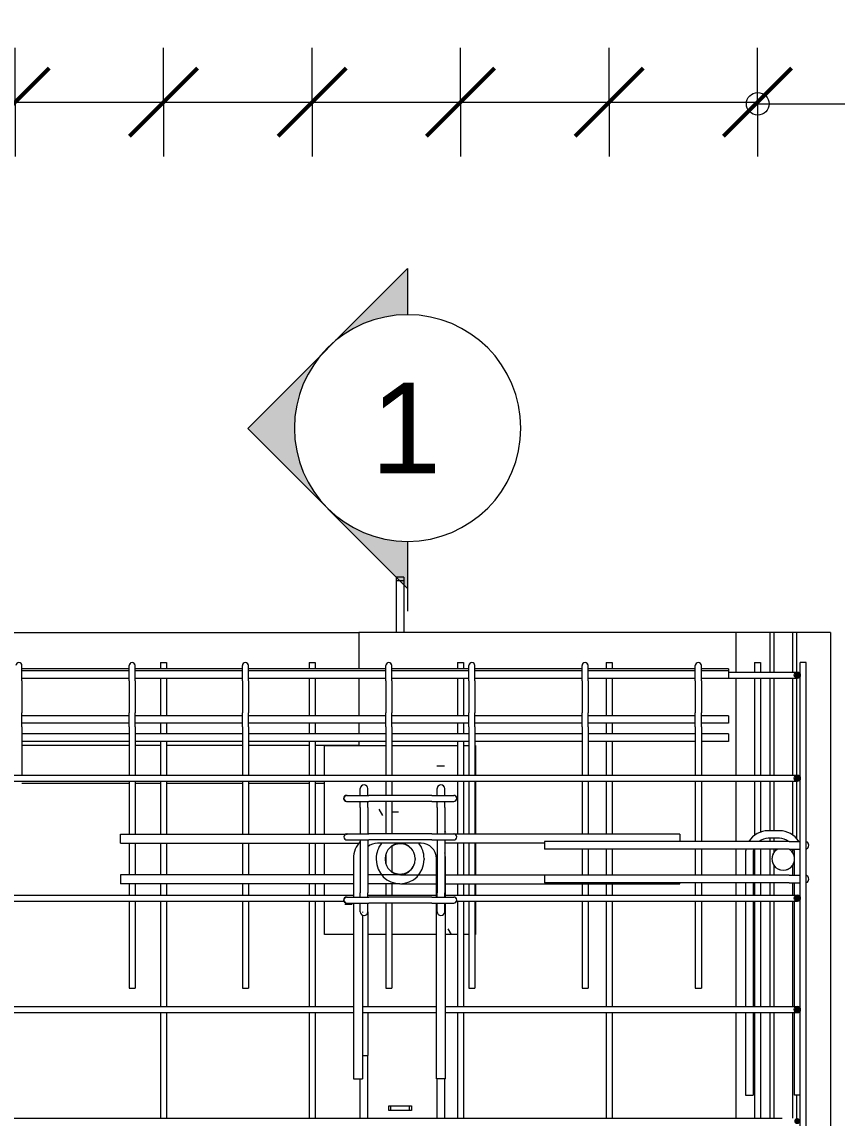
# Model space of a CAD drawing. Header units: millimetres. Extents: x 5559 to 16882, y -798 to 6095.
# Drawn here: x 8201 to 9281, y 2357 to 3808 of the extents above; entities that cross this region are included whole.
import ezdxf

# ---------------------------------------------------------------- set-up
doc = ezdxf.new("R2010")
doc.units = ezdxf.units.MM
for name, color, linetype, lineweight in [('A-ANNO-DIMS', 211, 'Continuous', 9), ('A-ANNO-DIMS-30', 211, 'Continuous', 9), ('A-GENM', 13, 'Continuous', 18), ('A-WALL', 113, 'Continuous', 18), ('G-ANNO-SYMB', 111, 'Continuous', 9), ('S-BEAM', 12, 'Continuous', 18), ('S-RBAR', 171, 'Continuous', 18), ('S-RBAR-IDEN', 171, 'Continuous', 9)]:
    doc.layers.add(name, color=color, linetype=linetype, lineweight=lineweight)
doc.styles.add('Arial', font='arial.ttf', dxfattribs={"height": 120})
doc.dimstyles.new('Arc_Length_-_2_5mm_Arial', dxfattribs={"dimscale": 304.8, "dimtxt": 73.458677, "dimasz": 0.295276, "dimexe": 0.23622, "dimexo": 0.0625, "dimgap": 0.147638, "dimtad": 1, "dimdec": 0, "dimzin": 0, "dimdsep": 46, "dimtxsty": 'Arial', "dimblk1": 'OBLIQUE', "dimblk2": 'OBLIQUE', "dimsah": 1, "dimcen": 0.09, "dimazin": 0, "dimtfac": 1, "dimtdec": 4, "dimtix": 1, "dimtmove": 0, "dimatfit": 3, "dimfxl": 0.23622, "dimfxlon": 1, "dimtvp": 1, "dimtfill": 1, "dimtolj": 1, "dimtzin": 0, "dimarcsym": 2})

# ---------------------------------------------------------------- blocks, each defined once
blk = doc.blocks.new('RR spread anchor face based - RR-SA-1_4-160-459834-Elevation Front Copy 1')
at = {"layer": 'A-GENM'}
for p, q in [((8687.4, 2373), (8689.9, 2373)), ((8687.4, 2367), (8687.4, 2373)), ((8689.9, 2367), (8687.4, 2367)), ((8689.9, 2373), (8714.9, 2373)), ((8689.9, 2367), (8689.9, 2373)), ((8714.9, 2367), (8689.9, 2367)), ((8714.9, 2373), (8717.4, 2373)), ((8714.9, 2367), (8714.9, 2373)), ((8717.4, 2367), (8714.9, 2367)), ((8717.4, 2373), (8717.4, 2367))]:
    blk.add_line(p, q, dxfattribs=at)
blk = doc.blocks.new('RR spread anchor face based - RR-SA-2_5-150-295850-Elevation Front Copy 1')
at = {"layer": 'A-GENM'}
for p, q in [((8697.4, 3068), (8697.4, 3073)), ((8707.4, 3073), (8697.4, 3073)), ((8697.4, 3000), (8697.4, 3068)), ((8707.4, 3068), (8697.4, 3068)), ((8707.4, 3073), (8707.4, 3068)), ((8707.4, 3068), (8707.4, 3000))]:
    blk.add_line(p, q, dxfattribs=at)
blk = doc.blocks.new('Detail View - M_Section Head - Filled_rfa-3-445012-Elevation Front Copy 1')
at = {"layer": 'G-ANNO-SYMB'}
h = blk.add_hatch(color=256, dxfattribs=at)
edge = h.paths.add_edge_path()
edge.add_line((8712.3, 3481.9), (8500.5, 3270))
edge.add_line((8500.5, 3270), (8712.3, 3058.2))
edge.add_line((8712.3, 3058.2), (8712.3, 3120.5))
edge.add_arc((8712.3, 3270.5), 150, 90, 270, ccw=False)
edge.add_line((8712.3, 3420.5), (8712.3, 3481.9))
for p, q in [((8500.5, 3270), (8712.3, 3481.9)), ((8712.3, 3481.9), (8712.3, 3420.5)), ((8712.3, 3058.2), (8500.5, 3270)), ((8712.3, 3120.5), (8712.3, 3058.2))]:
    blk.add_line(p, q, dxfattribs=at)
for start, end in [(90, 270), (90, 270), (270, 90)]:
    blk.add_arc((8712.3, 3270.5), 150, start, end, dxfattribs=at)
blk = doc.blocks.new('DIMBLOCK8-Elevation Front Copy 1')
at = {"layer": 'A-ANNO-DIMS-30', "transparency": 16777216}
for p, q in [((7995.7, 3701.9), (7995.7, 3773.9)), ((8192.4, 3701.9), (8192.4, 3773.9)), ((7995.7, 3701.9), (8192.4, 3701.9)), ((7995.7, 3701.9), (7995.7, 3629.9)), ((8192.4, 3701.9), (8192.4, 3629.9))]:
    blk.add_line(p, q, dxfattribs=at)
at = {"layer": 'A-ANNO-DIMS-30', "lineweight": 50, "transparency": 16777216}
for p, q in [((7995.7, 3701.9), (8040.7, 3746.9)), ((8192.4, 3701.9), (8237.4, 3746.9)), ((7995.7, 3701.9), (7950.7, 3656.9)), ((8192.4, 3701.9), (8147.4, 3656.9))]:
    blk.add_line(p, q, dxfattribs=at)
blk = doc.blocks.new('_Oblique')
at = {"color": 0, "linetype": 'ByBlock', "lineweight": -2}
blk.add_line((-0.5, -0.5), (0.5, 0.5), dxfattribs=at)
blk = doc.blocks.new('DIMBLOCK9-Elevation Front Copy 1')
at = {"layer": 'A-ANNO-DIMS-30', "transparency": 16777216}
for p, q in [((8192.4, 3701.9), (8192.4, 3773.9)), ((8389.1, 3701.9), (8389.1, 3773.9)), ((8192.4, 3701.9), (8389.1, 3701.9)), ((8192.4, 3701.9), (8192.4, 3629.9)), ((8389.1, 3701.9), (8389.1, 3629.9))]:
    blk.add_line(p, q, dxfattribs=at)
at = {"layer": 'A-ANNO-DIMS-30', "lineweight": 50, "transparency": 16777216}
for p, q in [((8192.4, 3701.9), (8237.4, 3746.9)), ((8389.1, 3701.9), (8434.1, 3746.9)), ((8192.4, 3701.9), (8147.4, 3656.9)), ((8389.1, 3701.9), (8344.1, 3656.9))]:
    blk.add_line(p, q, dxfattribs=at)
blk = doc.blocks.new('DIMBLOCK10-Elevation Front Copy 1')
at = {"layer": 'A-ANNO-DIMS-30', "transparency": 16777216}
for p, q in [((8389.1, 3701.9), (8389.1, 3773.9)), ((8585.8, 3701.9), (8585.8, 3773.9)), ((8389.1, 3701.9), (8585.8, 3701.9)), ((8389.1, 3701.9), (8389.1, 3629.9)), ((8585.8, 3701.9), (8585.8, 3629.9))]:
    blk.add_line(p, q, dxfattribs=at)
at = {"layer": 'A-ANNO-DIMS-30', "lineweight": 50, "transparency": 16777216}
for p, q in [((8389.1, 3701.9), (8434.1, 3746.9)), ((8585.8, 3701.9), (8630.8, 3746.9)), ((8389.1, 3701.9), (8344.1, 3656.9)), ((8585.8, 3701.9), (8540.8, 3656.9))]:
    blk.add_line(p, q, dxfattribs=at)
blk = doc.blocks.new('DIMBLOCK11-Elevation Front Copy 1')
at = {"layer": 'A-ANNO-DIMS-30', "transparency": 16777216}
for p, q in [((8585.8, 3701.9), (8585.8, 3773.9)), ((8782.5, 3701.9), (8782.5, 3773.9)), ((8585.8, 3701.9), (8782.5, 3701.9)), ((8585.8, 3701.9), (8585.8, 3629.9)), ((8782.5, 3701.9), (8782.5, 3629.9))]:
    blk.add_line(p, q, dxfattribs=at)
at = {"layer": 'A-ANNO-DIMS-30', "lineweight": 50, "transparency": 16777216}
for p, q in [((8585.8, 3701.9), (8630.8, 3746.9)), ((8782.5, 3701.9), (8827.5, 3746.9)), ((8585.8, 3701.9), (8540.8, 3656.9)), ((8782.5, 3701.9), (8737.5, 3656.9))]:
    blk.add_line(p, q, dxfattribs=at)
blk = doc.blocks.new('DIMBLOCK12-Elevation Front Copy 1')
at = {"layer": 'A-ANNO-DIMS-30', "transparency": 16777216}
for p, q in [((8782.5, 3701.9), (8782.5, 3773.9)), ((8979.2, 3701.9), (8979.2, 3773.9)), ((8782.5, 3701.9), (8979.2, 3701.9)), ((8782.5, 3701.9), (8782.5, 3629.9)), ((8979.2, 3701.9), (8979.2, 3629.9))]:
    blk.add_line(p, q, dxfattribs=at)
at = {"layer": 'A-ANNO-DIMS-30', "lineweight": 50, "transparency": 16777216}
for p, q in [((8782.5, 3701.9), (8827.5, 3746.9)), ((8979.2, 3701.9), (9024.2, 3746.9)), ((8782.5, 3701.9), (8737.5, 3656.9)), ((8979.2, 3701.9), (8934.2, 3656.9))]:
    blk.add_line(p, q, dxfattribs=at)
blk = doc.blocks.new('DIMBLOCK13-Elevation Front Copy 1')
at = {"layer": 'A-ANNO-DIMS-30', "transparency": 16777216}
for p, q in [((8979.2, 3701.9), (8979.2, 3773.9)), ((9175.9, 3701.9), (9175.9, 3773.9)), ((8979.2, 3701.9), (9175.9, 3701.9)), ((8979.2, 3701.9), (8979.2, 3629.9)), ((9175.9, 3701.9), (9175.9, 3629.9))]:
    blk.add_line(p, q, dxfattribs=at)
at = {"layer": 'A-ANNO-DIMS-30', "lineweight": 50, "transparency": 16777216}
for p, q in [((8979.2, 3701.9), (9024.2, 3746.9)), ((9175.9, 3701.9), (9220.9, 3746.9)), ((8979.2, 3701.9), (8934.2, 3656.9)), ((9175.9, 3701.9), (9130.9, 3656.9))]:
    blk.add_line(p, q, dxfattribs=at)
blk = doc.blocks.new('DIMBLOCK14-Elevation Front Copy 1')
at = {"layer": 'A-ANNO-DIMS-30', "transparency": 16777216}
for p, q in [((6618.9, 3701.9), (6618.9, 3773.9)), ((6815.6, 3701.9), (6815.6, 3773.9)), ((7012.3, 3701.9), (7012.3, 3773.9)), ((7209, 3701.9), (7209, 3773.9)), ((7405.6, 3701.9), (7405.6, 3773.9)), ((7602.3, 3701.9), (7602.3, 3773.9)), ((7799, 3701.9), (7799, 3773.9)), ((7995.7, 3701.9), (7995.7, 3773.9)), ((8192.4, 3701.9), (8192.4, 3773.9)), ((8389.1, 3701.9), (8389.1, 3773.9)), ((8585.8, 3701.9), (8585.8, 3773.9)), ((8782.5, 3701.9), (8782.5, 3773.9)), ((8979.2, 3701.9), (8979.2, 3773.9)), ((9175.9, 3701.9), (9175.9, 3773.9)), ((6618.9, 3701.9), (9175.9, 3701.9)), ((6618.9, 3701.9), (6815.6, 3701.9)), ((6618.9, 3701.9), (6618.9, 3629.9)), ((6815.6, 3701.9), (7012.3, 3701.9)), ((6815.6, 3701.9), (6815.6, 3629.9)), ((7012.3, 3701.9), (7209, 3701.9)), ((7012.3, 3701.9), (7012.3, 3629.9)), ((7209, 3701.9), (7405.6, 3701.9)), ((7209, 3701.9), (7209, 3629.9)), ((7405.6, 3701.9), (7602.3, 3701.9)), ((7405.6, 3701.9), (7405.6, 3629.9)), ((7602.3, 3701.9), (7799, 3701.9)), ((7602.3, 3701.9), (7602.3, 3629.9)), ((7799, 3701.9), (7995.7, 3701.9)), ((7799, 3701.9), (7799, 3629.9)), ((7995.7, 3701.9), (8192.4, 3701.9)), ((7995.7, 3701.9), (7995.7, 3629.9)), ((8192.4, 3701.9), (8389.1, 3701.9)), ((8192.4, 3701.9), (8192.4, 3629.9)), ((8389.1, 3701.9), (8585.8, 3701.9)), ((8389.1, 3701.9), (8389.1, 3629.9)), ((8585.8, 3701.9), (8782.5, 3701.9)), ((8585.8, 3701.9), (8585.8, 3629.9)), ((8782.5, 3701.9), (8979.2, 3701.9)), ((8782.5, 3701.9), (8782.5, 3629.9)), ((8979.2, 3701.9), (9175.9, 3701.9)), ((8979.2, 3701.9), (8979.2, 3629.9)), ((9175.9, 3701.9), (9175.9, 3629.9))]:
    blk.add_line(p, q, dxfattribs=at)
at = {"layer": 'A-ANNO-DIMS-30', "lineweight": 50, "transparency": 16777216}
for p, q in [((6618.9, 3701.9), (6663.9, 3746.9)), ((6815.6, 3701.9), (6860.6, 3746.9)), ((7012.3, 3701.9), (7057.3, 3746.9)), ((7209, 3701.9), (7254, 3746.9)), ((7405.6, 3701.9), (7450.6, 3746.9)), ((7602.3, 3701.9), (7647.3, 3746.9)), ((7799, 3701.9), (7844, 3746.9)), ((7995.7, 3701.9), (8040.7, 3746.9)), ((8192.4, 3701.9), (8237.4, 3746.9)), ((8389.1, 3701.9), (8434.1, 3746.9)), ((8585.8, 3701.9), (8630.8, 3746.9)), ((8782.5, 3701.9), (8827.5, 3746.9)), ((8979.2, 3701.9), (9024.2, 3746.9)), ((9175.9, 3701.9), (9220.9, 3746.9)), ((6618.9, 3701.9), (6573.9, 3656.9)), ((6815.6, 3701.9), (6770.6, 3656.9)), ((7012.3, 3701.9), (6967.3, 3656.9)), ((7209, 3701.9), (7164, 3656.9)), ((7405.6, 3701.9), (7360.6, 3656.9)), ((7602.3, 3701.9), (7557.3, 3656.9)), ((7799, 3701.9), (7754, 3656.9)), ((7995.7, 3701.9), (7950.7, 3656.9)), ((8192.4, 3701.9), (8147.4, 3656.9)), ((8389.1, 3701.9), (8344.1, 3656.9)), ((8585.8, 3701.9), (8540.8, 3656.9)), ((8782.5, 3701.9), (8737.5, 3656.9)), ((8979.2, 3701.9), (8934.2, 3656.9)), ((9175.9, 3701.9), (9130.9, 3656.9))]:
    blk.add_line(p, q, dxfattribs=at)
blk = doc.blocks.new('_None')

msp = doc.modelspace()

# ---------------------------------------------------------------- hatches: boundary and pattern name
at = {"layer": 'S-BEAM'}
h = msp.add_hatch(dxfattribs=at)
h.set_pattern_fill('FP_2', color=256, style=0, pattern_type=2)
h.set_pattern_definition([(0, (6068.51, -346.85), (243.84, 60.96), [10.058, -172.822, 10.058, -172.822, -975.36]), (0, (6068.51, -346.85), (243.84, 60.96), [-365.76, 10.058, -355.702, 10.058, -172.822, -426.72]), (0, (6068.51, -346.85), (243.84, 60.96), [-914.4, 10.058, -111.862, 10.058, -294.742]), (120, (6159.95, -316.37), (-174.7129, 180.6916), [10.058, -172.822, 10.058, -1148.182]), (120, (6159.95, -316.37), (-174.7129, 180.6916), [-192.938, -172.822, 10.058, -355.702, -609.6]), (120, (6159.95, -316.37), (-174.7129, 180.6916), [-731.52, 10.058, -172.822, 10.058, -416.662]), (120, (6159.95, -316.37), (-174.7129, 180.6916), [-924.458, -111.862, 10.058, -294.742]), (240, (6190.43, -194.45), (-69.1271, -241.6516), [10.058, -172.822, 10.058, -1148.182]), (240, (6190.43, -194.45), (-69.1271, -241.6516), [-192.938, -172.822, 10.058, -355.702, -609.6]), (240, (6190.43, -194.45), (-69.1271, -241.6516), [-731.52, 10.058, -172.822, 10.058, -416.662]), (240, (6190.43, -194.45), (-69.1271, -241.6516), [-924.458, -111.862, 10.058, -294.742])])
h.paths.add_polyline_path([(8793.4, 2600), (8793.4, 2644.1), (8786.5, 2644.1), (8786.5, 2600), (8793.4, 2600)])
h.paths.add_polyline_path([(8778.5, 2600), (8778.5, 2644.1), (8777.1, 2644.1), (8776.8, 2643.6), (8775.4, 2642.1), (8773.4, 2641.6), (8762.4, 2641.6), (8762.4, 2600)])
h.paths.add_polyline_path([(8801.4, 2600), (8802.4, 2600), (8802.4, 2644.1), (8801.4, 2644.1), (8801.4, 2600.8)])
h.paths.add_polyline_path([(8733.5, 2600), (8750.4, 2600), (8750.4, 2641.6), (8691.4, 2641.6), (8691.4, 2600)])
h.paths.add_polyline_path([(8683.4, 2600), (8683.4, 2641.6), (8659.6, 2641.6), (8659.6, 2600), (8683.4, 2600)])
h.paths.add_polyline_path([(8613.2, 2600), (8640.4, 2600), (8640.4, 2641.6), (8630, 2641.9), (8629, 2642.5), (8627.4, 2644.1), (8602.4, 2644.1), (8602.4, 2600)])
h.paths.add_polyline_path([(8659.6, 2652.1), (8683.4, 2652.1), (8683.4, 2667.1), (8659.6, 2667.1), (8659.6, 2652.6)])
h.paths.add_polyline_path([(8778.5, 2652.1), (8778.5, 2667.1), (8762.4, 2667.1), (8762.4, 2652.1), (8763.6, 2652.1)])
h.paths.add_polyline_path([(8786.5, 2652.1), (8793.4, 2652.1), (8793.4, 2667.1), (8786.5, 2667.1), (8786.5, 2654.8)])
h.paths.add_polyline_path([(8691.4, 2652.1), (8750.4, 2652.1), (8750.4, 2667.1), (8691.4, 2667.1), (8691.4, 2654.8)])
h.paths.add_polyline_path([(8640.4, 2652.1), (8640.4, 2667.1), (8602.4, 2667.1), (8602.4, 2652.1), (8613.2, 2652.1)])
h.paths.add_polyline_path([(8802.4, 2652.1), (8802.4, 2667.1), (8801.4, 2667.1), (8801.4, 2652.1)])
h.paths.add_polyline_path([(8671.8, 2679.1), (8678.1, 2679.1), (8675, 2683.1), (8671.8, 2690.8), (8670.7, 2700.7), (8671.8, 2709), (8675, 2716.7), (8678.1, 2720.7), (8671.8, 2720.6), (8667.2, 2720), (8662.4, 2718), (8659.6, 2715.9), (8659.6, 2679.1), (8671.8, 2679.1)])
h.paths.add_polyline_path([(8640.4, 2679.1), (8640.4, 2700.7), (8641.5, 2709), (8644.7, 2716.7), (8647.7, 2720.7), (8602.4, 2720.7), (8602.4, 2679.1), (8613.2, 2679.1)])
h.paths.add_polyline_path([(8729.8, 2679.1), (8750.4, 2679.1), (8750.4, 2700.7), (8749.7, 2705.8), (8747.7, 2710.7), (8744.5, 2714.8), (8740.4, 2718), (8735.6, 2720), (8729.8, 2720.7), (8726.7, 2720.7), (8729.8, 2716.7), (8733, 2709), (8734.1, 2699.1), (8732.9, 2690.6), (8729.8, 2683.1), (8726.7, 2679.1)])
h.paths.add_polyline_path([(8762.4, 2679.1), (8778.5, 2679.1), (8778.5, 2720.7), (8761.4, 2720.7), (8761.4, 2708.2), (8762.4, 2700.7), (8762.4, 2688)])
h.paths.add_polyline_path([(8786.5, 2679.1), (8793.4, 2679.1), (8793.4, 2720.7), (8786.5, 2720.7), (8786.5, 2688)])
h.paths.add_polyline_path([(8801.4, 2679.1), (8802.4, 2679.1), (8802.4, 2720.7), (8801.4, 2720.7), (8801.4, 2688)])
h.paths.add_polyline_path([(8702.4, 2679.1), (8708.2, 2680.1), (8712.8, 2682.3), (8716.8, 2685.6), (8719.8, 2689.9), (8719.1, 2689.2), (8716.1, 2685.5), (8712.1, 2682.5), (8707.2, 2680.6), (8701.2, 2680.2), (8697.2, 2680.7), (8691.4, 2682.8), (8692.7, 2681.7), (8697.5, 2679.7), (8702.1, 2679.1)])
h.paths.add_polyline_path([(8719.6, 2710.1), (8719.4, 2710.7), (8716.2, 2714.8), (8712.1, 2718), (8707.2, 2720), (8701.9, 2720.6), (8696.9, 2719.7), (8692.2, 2717.6), (8692.4, 2717.3), (8697.7, 2719.4), (8703.4, 2719.9), (8707.6, 2719.3), (8713.2, 2716.7), (8716.5, 2714.1), (8719.4, 2710.4)])
h.paths.add_polyline_path([(8659.6, 2793.1), (8649.8, 2794.3), (8650.3, 2795.6), (8652.1, 2797.4), (8654.6, 2798.1), (8657.1, 2797.4), (8659, 2795.6), (8659.5, 2794.3)])
h.paths.add_polyline_path([(8631.4, 2732.7), (8631.4, 2733.1), (8649.6, 2733.1), (8649.6, 2776.2), (8630, 2776.5), (8629, 2777.1), (8627.9, 2778.2), (8627.4, 2780.2), (8628, 2782.3), (8630, 2783.9), (8631, 2784), (8631.4, 2781.2), (8631.4, 2784.2), (8649.6, 2784.2), (8649.8, 2793.1), (8659.6, 2793.1), (8659.6, 2784.2), (8683.4, 2784.2), (8683.4, 2802.9), (8602.4, 2802.9), (8602.4, 2732.7), (8631, 2732.7)])
h.paths.add_polyline_path([(8761.4, 2793.1), (8751.6, 2794.3), (8752.1, 2795.6), (8753.9, 2797.4), (8756.4, 2798.1), (8758.9, 2797.4), (8760.7, 2795.6), (8761.3, 2793.4)])
h.paths.add_polyline_path([(8773.4, 2776.2), (8774.4, 2784), (8775.4, 2783.6), (8776.8, 2782.2), (8777.4, 2780.2), (8776.8, 2778.2), (8775.4, 2776.7), (8774.4, 2776.3)])
h.paths.add_polyline_path([(8778.5, 2732.7), (8778.5, 2802.9), (8691.4, 2802.9), (8691.4, 2784.2), (8751.4, 2784.2), (8751.6, 2793.1), (8761.4, 2793.1), (8761.4, 2784.2), (8773.4, 2784), (8773.4, 2776.2), (8761.4, 2776.2), (8761.4, 2733.1), (8773.4, 2733), (8773.4, 2732.7), (8777.4, 2732.7)])
h.paths.add_polyline_path([(8802.4, 2732.7), (8802.4, 2802.9), (8801.4, 2802.9), (8801.4, 2732.7)])
h.paths.add_polyline_path([(8786.5, 2732.7), (8793.4, 2732.7), (8793.4, 2802.9), (8786.5, 2802.9), (8786.5, 2754.4)])
h.paths.add_polyline_path([(8659.6, 2733.1), (8683.4, 2733.1), (8683.4, 2776.2), (8659.6, 2776.2), (8659.6, 2747.2)])
h.paths.add_polyline_path([(8733.4, 2733.1), (8751.4, 2733.1), (8751.4, 2776.2), (8691.4, 2776.2), (8691.4, 2733.1), (8728.5, 2733.1)])
h.paths.add_polyline_path([(8613.2, 2810.9), (8683.4, 2810.9), (8683.4, 2850), (8602.4, 2850), (8602.4, 2810.9)])
h.paths.add_polyline_path([(8733.5, 2810.9), (8778.5, 2810.9), (8778.5, 2850), (8691.4, 2850), (8691.4, 2810.9)])
h.paths.add_polyline_path([(8786.5, 2810.9), (8793.4, 2810.9), (8793.4, 2850), (8786.5, 2850), (8786.5, 2814.5)])
h.paths.add_polyline_path([(8802.4, 2810.9), (8802.4, 2850), (8801.4, 2850), (8801.4, 2810.9)])
h = msp.add_hatch(dxfattribs=at)
h.set_pattern_fill('FP_1', color=256, style=0, pattern_type=2)
h.set_pattern_definition([(0.0001, (8602.45, -346.85), (0.0098, 60.96), [0.0004, -0.00693, 0.0004, -0.04601]), (0.0001, (8602.45, -346.85), (0.0098, 60.96), [-0.00773, -0.00693, 0.0004, -0.01425, -0.02443]), (0.0001, (8602.45, -346.85), (0.0098, 60.96), [-0.02931, 0.0004, -0.00693, 0.0004, -0.0167]), (0.0001, (8602.45, -346.85), (0.0098, 60.96), [-0.03705, -0.00448, 0.0004, -0.01181]), (90.001, (8602.453, -316.368), (-0.0059736703314, 180.6919999232608), [8.711, -149.668, 8.711, -994.354]), (90.001, (8602.453, -316.368), (-0.0059736703314, 180.6919999232608), [-167.09, -149.668, 8.711, -308.047, -527.929]), (90.001, (8602.453, -316.368), (-0.0059736703314, 180.6919999232608), [-633.515, 8.711, -149.668, 8.711, -360.84]), (90.001, (8602.453, -316.368), (-0.0059736703314, 180.6919999232608), [-800.604, -96.875, 8.711, -255.254]), (269.999, (8602.454, -194.448), (-0.0013976230443, -241.6520000124126), [8.711, -149.668, -1003.065]), (269.999, (8602.454, -194.448), (-0.0013976230443, -241.6520000124126), [-158.379, 8.711, -149.668, -844.687]), (269.999, (8602.454, -194.448), (-0.0013976230443, -241.6520000124126), [-316.757, 8.711, -308.047, -527.929]), (269.999, (8602.454, -194.448), (-0.0013976230443, -241.6520000124126), [-633.515, 8.711, -149.668, -369.55]), (269.999, (8602.454, -194.448), (-0.0013976230443, -241.6520000124126), [-791.894, 8.711, -96.875, -263.965]), (269.999, (8602.454, -194.448), (-0.0013976230443, -241.6520000124126), [-897.479, 8.711, -255.254])])
h.paths.add_polyline_path([(8602.4, 2652.1), (8602.4, 2652.1), (8602.4, 2667.1)])
h.paths.add_polyline_path([(8602.4, 2679.1), (8602.4, 2679.1), (8602.4, 2688)])
h.paths.add_polyline_path([(8602.4, 2732.7), (8602.4, 2732.7), (8602.4, 2800)])
h.paths.add_polyline_path([(8602.4, 2810.9), (8602.4, 2810.9), (8602.4, 2820.7)])
at = {"layer": 'S-RBAR'}
h = msp.add_hatch(color=256, dxfattribs=at)
edge = h.paths.add_edge_path()
edge.add_arc((9228.4, 2943.3), 4, 0, 360)
for points in [[(9228.4, 2939.3), (9232.2, 2942), (9230.7, 2946.5), (9226, 2946.5), (9224.6, 2942)], [(9228.4, 2802.9), (9232.2, 2805.7), (9230.7, 2810.2), (9226, 2810.2), (9224.6, 2805.7)], [(9228.4, 2644.1), (9232.2, 2646.9), (9230.7, 2651.3), (9226, 2651.3), (9224.6, 2646.9)], [(9228.4, 2496.5), (9232.2, 2499.3), (9230.7, 2503.7), (9226, 2503.7), (9224.6, 2499.3)]]:
    msp.add_hatch(color=256, dxfattribs=at).paths.add_polyline_path(points)
h = msp.add_hatch(color=256, dxfattribs=at)
edge = h.paths.add_edge_path()
edge.add_arc((9228.4, 2806.9), 4, 0, 360)
h = msp.add_hatch(color=256, dxfattribs=at)
edge = h.paths.add_edge_path()
edge.add_arc((9228.4, 2648.1), 4, 0, 360)
h = msp.add_hatch(color=256, dxfattribs=at)
edge = h.paths.add_edge_path()
edge.add_arc((9228.4, 2500.5), 4, 0, 360)
h = msp.add_hatch(color=256, dxfattribs=at)
edge = h.paths.add_edge_path()
edge.add_arc((9228.4, 2352.9), 4, 0, 360)

# ---------------------------------------------------------------- linework, layer by layer
at = {"layer": 'A-WALL'}
for p, q in [((9272.4, 3000), (8647.6, 3000)), ((9147.4, 2947.3), (9147.4, 3000)), ((9192.4, 2947.3), (9192.4, 3000)), ((9197.4, 3000), (9197.4, 2947.3)), ((9222.4, 2947.3), (9222.4, 3000)), ((9227.4, 3000), (9227.4, 2947.3)), ((9272.4, 3000), (9272.4, -200)), ((9147.4, 2810.9), (9147.4, 2939.3)), ((9192.4, 2810.9), (9192.4, 2939.3)), ((9197.4, 2939.3), (9197.4, 2810.9)), ((9222.4, 2810.9), (9222.4, 2939.3)), ((9227.4, 2939.3), (9227.4, 2810.9)), ((9147.4, 2723.1), (9147.4, 2802.9)), ((9192.4, 2737.3), (9192.4, 2802.9)), ((9197.4, 2802.9), (9197.4, 2737.3)), ((9222.4, 2731.4), (9222.4, 2802.9)), ((9227.4, 2802.9), (9227.4, 2726.8)), ((9192.4, 2723.1), (9192.4, 2727.3)), ((9197.4, 2727.3), (9197.4, 2723.1)), ((9147.4, 2678.4), (9147.4, 2713.1)), ((9192.4, 2678.4), (9192.4, 2713.1)), ((9197.4, 2713.1), (9197.4, 2708.3)), ((9222.4, 2708.3), (9222.4, 2713.1)), ((9197.4, 2691.7), (9197.4, 2678.4)), ((9222.4, 2678.4), (9222.4, 2691.7)), ((9147.4, 2652.1), (9147.4, 2668.4)), ((9192.4, 2652.1), (9192.4, 2668.4)), ((9197.4, 2668.4), (9197.4, 2652.1)), ((9222.4, 2652.1), (9222.4, 2668.4)), ((9147.4, 2504.5), (9147.4, 2644.1)), ((9192.4, 2504.5), (9192.4, 2644.1)), ((9197.4, 2644.1), (9197.4, 2504.5)), ((9222.4, 2504.5), (9222.4, 2644.1)), ((9147.4, 2356.9), (9147.4, 2496.5)), ((9192.4, 2356.9), (9192.4, 2496.5)), ((9197.4, 2496.5), (9197.4, 2356.9)), ((9222.4, 2356.9), (9222.4, 2496.5)), ((9227.4, 2387.3), (9227.4, 2356.9))]:
    msp.add_line(p, q, dxfattribs=at)
at = {"layer": 'A-WALL', "flags": 128}
for points in [[(9197.4, 2708.3), (9196.6, 2707), (9196, 2705.7), (9195.5, 2704.3), (9195.2, 2702.9), (9195, 2701.5), (9194.9, 2700)], [(9194.9, 2700), (9195, 2698.5), (9195.2, 2697.1), (9195.5, 2695.7), (9196, 2694.3), (9196.6, 2693), (9197.4, 2691.7)], [(9224.9, 2700.3), (9224.8, 2701.5), (9224.6, 2702.9), (9224.2, 2704.3), (9223.8, 2705.7), (9223.1, 2707), (9222.4, 2708.3)], [(9222.4, 2691.7), (9223.1, 2693), (9223.8, 2694.3), (9224.2, 2695.7), (9224.6, 2697.1), (9224.8, 2698.5), (9224.9, 2699.7)]]:
    msp.add_lwpolyline(points, dxfattribs=at)
at = {"layer": 'A-WALL'}
for start, end in [(165.7119, 180), (180, 194.2881), (150.5664, 163.1431), (140.2016, 149.307), (118.8627, 146.4427), (125.2469, 133.6288), (33.5573, 61.1373), (46.2184, 55.3701), (30.3867, 40.3779), (15.2591, 29.6844), (0.2292, 14.6602), (345.3398, 359.7708), (196.8569, 209.4336), (210.693, 219.7984), (213.5573, 326.4427), (226.3712, 233.6826), (240.9204, 255), (285, 299.1878), (304.6299, 313.7816), (319.6221, 329.6133), (330.3156, 344.7409)]:
    msp.add_arc((9209.9, 2700), 15, start, end, dxfattribs=at)
at = {"layer": 'G-ANNO-SYMB'}
msp.add_line((8712.3, 3090.5), (8712.3, 3028.1), dxfattribs=at)
at = {"layer": 'S-BEAM'}
for p, q in [((7147.6, 3000), (8647.6, 3000)), ((8647.6, 3000), (8647.6, 2951.7)), ((8647.6, 2939.1), (8647.6, 2889.6)), ((8647.6, 2879.6), (8647.6, 2865.7)), ((8343.4, 2850), (8201.4, 2850)), ((8385.1, 2850), (8351.4, 2850)), ((8493.4, 2850), (8393.1, 2850)), ((8581.8, 2850), (8501.4, 2850)), ((8647.6, 2850), (8589.8, 2850)), ((8602.4, 2810.9), (8602.4, 2850)), ((8602.4, 2850), (8683.4, 2850)), ((8647.6, 2855.7), (8647.6, 2850)), ((8691.4, 2850), (8778.5, 2850)), ((8786.5, 2850), (8793.4, 2850)), ((8801.4, 2850), (8802.4, 2850)), ((8802.4, 2850), (8802.4, 2810.9)), ((8602.4, 2732.7), (8602.4, 2802.9)), ((8802.4, 2802.9), (8802.4, 2732.7)), ((8343.4, 2800), (8201.4, 2800)), ((8385.1, 2800), (8351.4, 2800)), ((8493.4, 2800), (8393.1, 2800)), ((8581.8, 2800), (8501.4, 2800)), ((8602.4, 2800), (8589.8, 2800)), ((8602.4, 2679.1), (8602.4, 2720.7)), ((8802.4, 2720.7), (8802.4, 2679.1)), ((8602.4, 2652.1), (8602.4, 2667.1)), ((8802.4, 2667.1), (8802.4, 2652.1)), ((8602.4, 2600), (8602.4, 2644.1)), ((8802.4, 2644.1), (8802.4, 2600)), ((8602.4, 2600), (8602.4, 2600)), ((8640.4, 2600), (8602.4, 2600)), ((8683.4, 2600), (8659.6, 2600)), ((8750.4, 2600), (8691.4, 2600)), ((8778.5, 2600), (8762.4, 2600)), ((8793.4, 2600), (8786.5, 2600)), ((8802.4, 2600), (8801.4, 2600))]:
    msp.add_line(p, q, dxfattribs=at)
for start, end in [(30.3943, 123.6485), (236.3515, 342.8292)]:
    msp.add_arc((8702.4, 2700), 20, start, end, dxfattribs=at)
at = {"layer": 'S-RBAR'}
for p, q in [((8343.4, 2951.7), (8201.4, 2951.7)), ((8343.4, 2949.1), (8201.4, 2949.1)), ((8493.4, 2951.7), (8351.4, 2951.7)), ((8493.4, 2949.1), (8351.4, 2949.1)), ((8385.1, 2960), (8385.1, 2951.7)), ((8385.1, 2960), (8393.1, 2960)), ((8393.1, 2960), (8393.1, 2951.7)), ((8683.4, 2951.7), (8501.4, 2951.7)), ((8683.4, 2949.1), (8501.4, 2949.1)), ((8581.8, 2960), (8581.8, 2951.7)), ((8581.8, 2960), (8589.8, 2960)), ((8589.8, 2960), (8589.8, 2951.7)), ((8793.4, 2951.7), (8691.4, 2951.7)), ((8793.4, 2949.1), (8691.4, 2949.1)), ((8778.5, 2960), (8778.5, 2951.7)), ((8778.5, 2960), (8786.5, 2960)), ((8786.5, 2960), (8786.5, 2951.7)), ((8943.4, 2951.7), (8801.4, 2951.7)), ((8943.4, 2949.1), (8801.4, 2949.1)), ((9093.4, 2951.7), (8951.4, 2951.7)), ((9093.4, 2949.1), (8951.4, 2949.1)), ((8975.2, 2960), (8975.2, 2951.7)), ((8975.2, 2960), (8983.2, 2960)), ((8983.2, 2960), (8983.2, 2951.7)), ((9137.4, 2951.7), (9101.4, 2951.7)), ((9137.4, 2949.1), (9101.4, 2949.1)), ((9137.4, 2951.7), (9137.4, 2949.1)), ((9137.4, 2949.1), (9137.4, 2939.1)), ((9137.4, 2947.3), (9208.4, 2947.3)), ((9171.9, 2960), (9171.9, 2947.3)), ((9171.9, 2960), (9179.9, 2960)), ((9179.9, 2960), (9179.9, 2947.3)), ((9208.4, 2947.3), (9228.4, 2947.3)), ((9226, 2946.5), (9224.6, 2942)), ((9230.7, 2946.5), (9226, 2946.5)), ((9232.2, 2942), (9230.7, 2946.5)), ((9240.4, 2960), (9232.4, 2960)), ((9232.4, -160), (9232.4, 2960)), ((9240.4, -160), (9240.4, 2960)), ((8343.4, 2939.1), (8201.4, 2939.1)), ((8201.4, 2936), (8201.4, 2893.3)), ((8343.4, 2936), (8343.4, 2893.3)), ((8493.4, 2939.1), (8351.4, 2939.1)), ((8351.4, 2936), (8351.4, 2893.3)), ((8385.1, 2939.1), (8385.1, 2889.6)), ((8393.1, 2939.1), (8393.1, 2889.6)), ((8493.4, 2936), (8493.4, 2893.3)), ((8683.4, 2939.1), (8501.4, 2939.1)), ((8501.4, 2936), (8501.4, 2893.3)), ((8581.8, 2939.1), (8581.8, 2889.6)), ((8589.8, 2939.1), (8589.8, 2889.6)), ((8683.4, 2936), (8683.4, 2893.3)), ((8793.4, 2939.1), (8691.4, 2939.1)), ((8691.4, 2936), (8691.4, 2893.3)), ((8778.5, 2939.1), (8778.5, 2889.6)), ((8786.5, 2939.1), (8786.5, 2889.6)), ((8793.4, 2936), (8793.4, 2893.3)), ((8943.4, 2939.1), (8801.4, 2939.1)), ((8801.4, 2936), (8801.4, 2893.3)), ((8943.4, 2936), (8943.4, 2893.3)), ((9093.4, 2939.1), (8951.4, 2939.1)), ((8951.4, 2936), (8951.4, 2893.3)), ((8975.2, 2939.1), (8975.2, 2889.6)), ((8983.2, 2939.1), (8983.2, 2889.6)), ((9093.4, 2936), (9093.4, 2893.3)), ((9137.4, 2939.1), (9101.4, 2939.1)), ((9101.4, 2936), (9101.4, 2893.3)), ((9137.4, 2939.3), (9208.4, 2939.3)), ((9171.9, 2939.3), (9171.9, 2810.9)), ((9179.9, 2939.3), (9179.9, 2810.9)), ((9208.4, 2939.3), (9228.4, 2939.3)), ((9224.6, 2942), (9228.4, 2939.3)), ((9228.4, 2939.3), (9232.2, 2942)), ((8343.4, 2889.6), (8201.4, 2889.6)), ((8493.4, 2889.6), (8351.4, 2889.6)), ((8683.4, 2889.6), (8501.4, 2889.6)), ((8793.4, 2889.6), (8691.4, 2889.6)), ((8943.4, 2889.6), (8801.4, 2889.6)), ((9093.4, 2889.6), (8951.4, 2889.6)), ((9137.4, 2889.6), (9101.4, 2889.6)), ((9137.4, 2889.6), (9137.4, 2879.6)), ((8343.4, 2879.6), (8201.4, 2879.6)), ((8201.4, 2874.8), (8201.4, 2827.4)), ((8343.4, 2874.8), (8343.4, 2827.4)), ((8493.4, 2879.6), (8351.4, 2879.6)), ((8351.4, 2874.8), (8351.4, 2827.4)), ((8385.1, 2879.6), (8385.1, 2865.7)), ((8393.1, 2879.6), (8393.1, 2865.7)), ((8493.4, 2874.8), (8493.4, 2827.4)), ((8683.4, 2879.6), (8501.4, 2879.6)), ((8501.4, 2874.8), (8501.4, 2827.4)), ((8581.8, 2879.6), (8581.8, 2865.7)), ((8589.8, 2879.6), (8589.8, 2865.7)), ((8683.4, 2874.8), (8683.4, 2827.4)), ((8793.4, 2879.6), (8691.4, 2879.6)), ((8691.4, 2874.8), (8691.4, 2827.4)), ((8778.5, 2879.6), (8778.5, 2865.7)), ((8786.5, 2879.6), (8786.5, 2865.7)), ((8793.4, 2874.8), (8793.4, 2827.4)), ((8943.4, 2879.6), (8801.4, 2879.6)), ((8801.4, 2874.8), (8801.4, 2827.4)), ((8943.4, 2874.8), (8943.4, 2827.4)), ((9093.4, 2879.6), (8951.4, 2879.6)), ((8951.4, 2874.8), (8951.4, 2827.4)), ((8975.2, 2879.6), (8975.2, 2865.7)), ((8983.2, 2879.6), (8983.2, 2865.7)), ((9093.4, 2874.8), (9093.4, 2827.4)), ((9137.4, 2879.6), (9101.4, 2879.6)), ((9101.4, 2874.8), (9101.4, 2827.4)), ((8343.4, 2865.7), (8201.4, 2865.7)), ((8493.4, 2865.7), (8351.4, 2865.7)), ((8683.4, 2865.7), (8501.4, 2865.7)), ((8793.4, 2865.7), (8691.4, 2865.7)), ((8943.4, 2865.7), (8801.4, 2865.7)), ((9093.4, 2865.7), (8951.4, 2865.7)), ((9137.4, 2865.7), (9101.4, 2865.7)), ((9137.4, 2865.7), (9137.4, 2855.7)), ((8343.4, 2855.7), (8201.4, 2855.7)), ((8493.4, 2855.7), (8351.4, 2855.7)), ((8385.1, 2855.7), (8385.1, 2810.9)), ((8393.1, 2855.7), (8393.1, 2810.9)), ((8683.4, 2855.7), (8501.4, 2855.7)), ((8581.8, 2855.7), (8581.8, 2810.9)), ((8589.8, 2855.7), (8589.8, 2810.9)), ((8793.4, 2855.7), (8691.4, 2855.7)), ((8778.5, 2855.7), (8778.5, 2810.9)), ((8786.5, 2855.7), (8786.5, 2810.9)), ((8943.4, 2855.7), (8801.4, 2855.7)), ((9093.4, 2855.7), (8951.4, 2855.7)), ((8975.2, 2855.7), (8975.2, 2810.9)), ((8983.2, 2855.7), (8983.2, 2810.9)), ((9137.4, 2855.7), (9101.4, 2855.7)), ((6586.4, 2810.9), (9208.4, 2810.9)), ((6586.4, 2802.9), (9208.4, 2802.9)), ((8343.4, 2802.9), (8343.4, 2732.7)), ((8351.4, 2802.9), (8351.4, 2732.7)), ((8385.1, 2802.9), (8385.1, 2732.7)), ((8393.1, 2802.9), (8393.1, 2732.7)), ((8493.4, 2802.9), (8493.4, 2732.7)), ((8501.4, 2802.9), (8501.4, 2732.7)), ((8581.8, 2802.9), (8581.8, 2732.7)), ((8589.8, 2802.9), (8589.8, 2732.7)), ((8683.4, 2802.9), (8683.4, 2784.2)), ((8691.4, 2802.9), (8691.4, 2784.2)), ((8778.5, 2802.9), (8778.5, 2732.7)), ((8786.5, 2802.9), (8786.5, 2732.7)), ((8793.4, 2802.9), (8793.4, 2732.7)), ((8801.4, 2802.9), (8801.4, 2732.7)), ((8943.4, 2802.9), (8943.4, 2732.7)), ((8951.4, 2802.9), (8951.4, 2732.7)), ((8975.2, 2802.9), (8975.2, 2732.7)), ((8983.2, 2802.9), (8983.2, 2732.7)), ((9093.4, 2802.9), (9093.4, 2723.1)), ((9101.4, 2802.9), (9101.4, 2723.1)), ((9171.9, 2802.9), (9171.9, 2731)), ((9179.9, 2802.9), (9179.9, 2735.4)), ((9208.4, 2810.9), (9228.4, 2810.9)), ((9208.4, 2802.9), (9228.4, 2802.9)), ((9226, 2810.2), (9224.6, 2805.7)), ((9224.6, 2805.7), (9228.4, 2802.9)), ((9230.7, 2810.2), (9226, 2810.2)), ((9228.4, 2802.9), (9232.2, 2805.7)), ((9232.2, 2805.7), (9230.7, 2810.2)), ((8649.6, 2784.7), (8649.6, 2793.1)), ((8659.6, 2784.7), (8659.6, 2793.1)), ((8751.4, 2784.7), (8751.4, 2793.1)), ((8761.4, 2784.7), (8761.4, 2793.1)), ((8631.4, 2784.2), (8631.8, 2784.2)), ((8631.4, 2776.2), (8631.6, 2776.2)), ((8632, 2784.2), (8661, 2784.2)), ((8632, 2776.2), (8661, 2776.2)), ((8649.6, 2768.1), (8649.6, 2776.4)), ((8659.6, 2768.1), (8659.6, 2776.4)), ((8744.4, 2784.2), (8661, 2784.2)), ((8744.4, 2776.2), (8661, 2776.2)), ((8683.4, 2776.2), (8683.4, 2733.1)), ((8691.4, 2776.2), (8691.4, 2733.1)), ((8744.4, 2784.2), (8773.4, 2784.2)), ((8744.4, 2776.2), (8773.4, 2776.2)), ((8751.4, 2768.1), (8751.4, 2776.4)), ((8761.4, 2768.1), (8761.4, 2776.4)), ((8649.6, 2768.1), (8649.6, 2733.1)), ((8659.6, 2768.1), (8659.6, 2733.1)), ((8751.4, 2768.1), (8751.4, 2733.1)), ((8761.4, 2768.1), (8761.4, 2733.1)), ((8332.1, 2732.7), (8630.2, 2732.7)), ((8332.1, 2720.7), (8332.1, 2732.7)), ((8631, 2732.7), (8632, 2732.7)), ((8631.4, 2733.1), (8631.8, 2733.1)), ((8632, 2733.1), (8661, 2733.1)), ((8744.4, 2733.1), (8661, 2733.1)), ((8744.4, 2733.1), (8773.4, 2733.1)), ((8774.4, 2732.7), (8773.3, 2732.7)), ((9072.7, 2732.7), (8775.2, 2732.7)), ((9072.7, 2732.7), (9072.7, 2723.1)), ((9204.9, 2737.3), (9189.9, 2737.3)), ((8332.1, 2720.7), (8647.7, 2720.7)), ((8343.4, 2720.7), (8343.4, 2679.1)), ((8351.4, 2720.7), (8351.4, 2679.1)), ((8385.1, 2720.7), (8385.1, 2679.1)), ((8393.1, 2720.7), (8393.1, 2679.1)), ((8493.4, 2720.7), (8493.4, 2679.1)), ((8501.4, 2720.7), (8501.4, 2679.1)), ((8581.8, 2720.7), (8581.8, 2679.1)), ((8589.8, 2720.7), (8589.8, 2679.1)), ((8632, 2725.1), (8661, 2725.1)), ((8649.6, 2725.1), (8649.6, 2655)), ((8659.6, 2725.1), (8659.6, 2655)), ((8744.4, 2725.1), (8661, 2725.1)), ((8730.4, 2720.7), (8672.4, 2720.7)), ((8691.4, 2717), (8691.4, 2682.8)), ((8744.4, 2725.1), (8773.4, 2725.1)), ((8751.4, 2725.1), (8751.4, 2655)), ((8761.4, 2725.1), (8761.4, 2655)), ((8893.7, 2720.7), (8761.4, 2720.7)), ((8778.5, 2720.7), (8778.5, 2679.1)), ((8786.5, 2720.7), (8786.5, 2679.1)), ((8793.4, 2720.7), (8793.4, 2679.1)), ((8801.4, 2720.7), (8801.4, 2679.1)), ((9217.7, 2723.1), (8893.7, 2723.1)), ((8893.7, 2723.1), (8893.7, 2713.1)), ((9179.9, 2724.6), (9179.9, 2723.1)), ((9204.9, 2727.3), (9189.9, 2727.3)), ((9217.7, 2723.1), (9232.9, 2723.1)), ((8640.4, 2700.7), (8640.4, 2649.6)), ((8670.7, 2700.7), (8670.7, 2699.1)), ((8682.7, 2700.7), (8682.7, 2699.1)), ((8683.4, 2705.9), (8683.4, 2693.9)), ((8722.1, 2700.7), (8722.1, 2699.1)), ((8734.1, 2700.7), (8734.1, 2699.1)), ((8750.4, 2649.6), (8750.4, 2700.7)), ((8762.4, 2649.6), (8762.4, 2700.7)), ((9217.7, 2713.1), (8893.7, 2713.1)), ((8943.4, 2713.1), (8943.4, 2679.1)), ((8951.4, 2713.1), (8951.4, 2679.1)), ((8975.2, 2713.1), (8975.2, 2679.1)), ((8983.2, 2713.1), (8983.2, 2679.1)), ((9093.4, 2713.1), (9093.4, 2678.4)), ((9101.4, 2713.1), (9101.4, 2678.4)), ((9159.9, 2707.3), (9159.9, 2678.4)), ((9169.9, 2707.3), (9169.9, 2678.4)), ((9171.9, 2713.1), (9171.9, 2678.4)), ((9179.9, 2713.1), (9179.9, 2678.4)), ((9217.7, 2713.1), (9232.9, 2713.1)), ((9224.9, 2678.4), (9224.9, 2707.3)), ((8640.4, 2679.1), (8332.1, 2679.1)), ((8332.1, 2679.1), (8332.1, 2667.1)), ((8702.1, 2679.1), (8659.6, 2679.1)), ((8702.7, 2679.1), (8750.4, 2679.1)), ((8762.4, 2679.1), (9072.7, 2679.1)), ((9217.7, 2678.4), (8893.7, 2678.4)), ((8893.7, 2678.4), (8893.7, 2668.4)), ((9072.7, 2678.4), (9072.7, 2679.1)), ((9217.7, 2678.4), (9232.9, 2678.4)), ((8640.4, 2667.1), (8332.1, 2667.1)), ((8343.4, 2667.1), (8343.4, 2652.1)), ((8351.4, 2667.1), (8351.4, 2652.1)), ((8385.1, 2667.1), (8385.1, 2652.1)), ((8393.1, 2667.1), (8393.1, 2652.1)), ((8493.4, 2667.1), (8493.4, 2652.1)), ((8501.4, 2667.1), (8501.4, 2652.1)), ((8581.8, 2667.1), (8581.8, 2652.1)), ((8589.8, 2667.1), (8589.8, 2652.1)), ((8702.1, 2667.1), (8659.6, 2667.1)), ((8683.4, 2667.1), (8683.4, 2652.1)), ((8691.4, 2667.1), (8691.4, 2652.1)), ((8702.7, 2667.1), (8750.4, 2667.1)), ((8762.4, 2667.1), (9072.7, 2667.1)), ((8778.5, 2667.1), (8778.5, 2652.1)), ((8786.5, 2667.1), (8786.5, 2652.1)), ((8793.4, 2667.1), (8793.4, 2652.1)), ((8801.4, 2667.1), (8801.4, 2652.1)), ((9217.7, 2668.4), (8893.7, 2668.4)), ((8943.4, 2667.1), (8943.4, 2652.1)), ((8951.4, 2667.1), (8951.4, 2652.1)), ((8975.2, 2667.1), (8975.2, 2652.1)), ((8983.2, 2667.1), (8983.2, 2652.1)), ((9072.7, 2667.1), (9072.7, 2668.4)), ((9093.4, 2668.4), (9093.4, 2652.1)), ((9101.4, 2668.4), (9101.4, 2652.1)), ((9159.9, 2668.4), (9159.9, 2652.1)), ((9169.9, 2668.4), (9169.9, 2652.1)), ((9171.9, 2668.4), (9171.9, 2652.1)), ((9179.9, 2668.4), (9179.9, 2652.1)), ((9217.7, 2668.4), (9232.9, 2668.4)), ((9224.9, 2652.1), (9224.9, 2668.4)), ((7152.4, 2652.1), (8640.4, 2652.1)), ((7167.1, 2644.1), (8627.7, 2644.1)), ((8343.4, 2644.1), (8343.4, 2529)), ((8351.4, 2644.1), (8351.4, 2529)), ((8385.1, 2644.1), (8385.1, 2504.5)), ((8393.1, 2644.1), (8393.1, 2504.5)), ((8493.4, 2644.1), (8493.4, 2529)), ((8501.4, 2644.1), (8501.4, 2529)), ((8581.8, 2644.1), (8581.8, 2504.5)), ((8589.8, 2644.1), (8589.8, 2504.5)), ((8631.4, 2649.6), (8631.8, 2649.6)), ((8631.4, 2641.6), (8631.6, 2641.6)), ((8632, 2649.6), (8661, 2649.6)), ((8632, 2641.6), (8661, 2641.6)), ((8640.4, 2641.6), (8640.4, 2408.9)), ((8649.6, 2649.4), (8649.6, 2655)), ((8649.6, 2630), (8649.6, 2641.4)), ((8659.6, 2649.4), (8659.6, 2655)), ((8659.6, 2652.1), (8750.4, 2652.1)), ((8659.6, 2630), (8659.6, 2641.4)), ((8744.4, 2649.6), (8661, 2649.6)), ((8744.4, 2641.6), (8661, 2641.6)), ((8683.4, 2641.6), (8683.4, 2529)), ((8691.4, 2641.6), (8691.4, 2529)), ((8744.4, 2649.6), (8773.4, 2649.6)), ((8744.4, 2641.6), (8773.4, 2641.6)), ((8750.4, 2408.9), (8750.4, 2641.6)), ((8751.4, 2649.4), (8751.4, 2655)), ((8751.4, 2630), (8751.4, 2641.4)), ((8761.4, 2649.4), (8761.4, 2655)), ((8761.4, 2630), (8761.4, 2641.4)), ((8762.4, 2652.1), (9208.4, 2652.1)), ((8762.4, 2408.9), (8762.4, 2641.6)), ((8777.1, 2644.1), (9208.4, 2644.1)), ((8778.5, 2644.1), (8778.5, 2504.5)), ((8786.5, 2644.1), (8786.5, 2504.5)), ((8793.4, 2644.1), (8793.4, 2529)), ((8801.4, 2644.1), (8801.4, 2529)), ((8943.4, 2644.1), (8943.4, 2529)), ((8951.4, 2644.1), (8951.4, 2529)), ((8975.2, 2644.1), (8975.2, 2504.5)), ((8983.2, 2644.1), (8983.2, 2504.5)), ((9093.4, 2644.1), (9093.4, 2529)), ((9101.4, 2644.1), (9101.4, 2529)), ((9159.9, 2644.1), (9159.9, 2504.5)), ((9169.9, 2644.1), (9169.9, 2504.5)), ((9171.9, 2644.1), (9171.9, 2504.5)), ((9179.9, 2644.1), (9179.9, 2504.5)), ((9208.4, 2652.1), (9228.4, 2652.1)), ((9208.4, 2644.1), (9228.4, 2644.1)), ((9226, 2651.3), (9224.6, 2646.9)), ((9224.6, 2646.9), (9228.4, 2644.1)), ((9224.9, 2504.5), (9224.9, 2644.1)), ((9230.7, 2651.3), (9226, 2651.3)), ((9228.4, 2644.1), (9232.2, 2646.9)), ((9232.2, 2646.9), (9230.7, 2651.3)), ((8652.4, 2630), (8652.4, 2629)), ((8659.6, 2630), (8659.6, 2605)), ((8652.4, 2625.6), (8652.4, 2408.9)), ((8659.6, 2605), (8659.6, 2504.5)), ((8343.4, 2529), (8351.4, 2529)), ((8493.4, 2529), (8501.4, 2529)), ((8683.4, 2529), (8691.4, 2529)), ((8793.4, 2529), (8801.4, 2529)), ((8943.4, 2529), (8951.4, 2529)), ((9093.4, 2529), (9101.4, 2529)), ((7152.4, 2504.5), (8640.4, 2504.5)), ((7152.4, 2496.5), (8640.4, 2496.5)), ((8385.1, 2496.5), (8385.1, 2356.9)), ((8393.1, 2496.5), (8393.1, 2356.9)), ((8581.8, 2496.5), (8581.8, 2356.9)), ((8589.8, 2496.5), (8589.8, 2356.9)), ((8652.4, 2504.5), (8750.4, 2504.5)), ((8652.4, 2496.5), (8750.4, 2496.5)), ((8659.6, 2496.5), (8659.6, 2439.6)), ((8762.4, 2504.5), (9208.4, 2504.5)), ((8762.4, 2496.5), (9208.4, 2496.5)), ((8778.5, 2496.5), (8778.5, 2356.9)), ((8786.5, 2496.5), (8786.5, 2356.9)), ((8975.2, 2496.5), (8975.2, 2356.9)), ((8983.2, 2496.5), (8983.2, 2356.9)), ((9159.9, 2496.5), (9159.9, 2387.3)), ((9169.9, 2496.5), (9169.9, 2387.3)), ((9171.9, 2496.5), (9171.9, 2356.9)), ((9179.9, 2496.5), (9179.9, 2356.9)), ((9208.4, 2504.5), (9228.4, 2504.5)), ((9208.4, 2496.5), (9228.4, 2496.5)), ((9226, 2503.7), (9224.6, 2499.3)), ((9224.6, 2499.3), (9228.4, 2496.5)), ((9224.9, 2387.3), (9224.9, 2496.5)), ((9230.7, 2503.7), (9226, 2503.7)), ((9228.4, 2496.5), (9232.2, 2499.3)), ((9232.2, 2499.3), (9230.7, 2503.7)), ((8652.4, 2439.6), (8659.6, 2439.6)), ((8659.6, 2356.9), (8659.6, 2439.6)), ((8640.4, 2408.9), (8652.4, 2408.9)), ((8649.6, 2356.9), (8649.6, 2408.9)), ((8762.4, 2408.9), (8750.4, 2408.9)), ((8751.4, 2356.9), (8751.4, 2408.9)), ((8761.4, 2356.9), (8761.4, 2408.9)), ((9159.9, 2387.3), (9169.9, 2387.3)), ((9232.4, 2387.3), (9224.9, 2387.3)), ((6586.4, 2356.9), (9208.4, 2356.9))]:
    msp.add_line(p, q, dxfattribs=at)
for centre in [(9228.4, 2943.3), (9228.4, 2806.9), (9228.4, 2648.1), (9228.4, 2500.5)]:
    msp.add_circle(centre, 4, dxfattribs=at)
for centre, radius, start, end in [((8197.4, 2956), 4, 0, 180), ((8347.4, 2956), 4, 0, 180), ((8347.4, 2956), 4, 165, 180), ((8347.4, 2956), 4, 120, 150), ((8347.4, 2956), 4, 30, 60), ((8497.4, 2956), 4, 0, 180), ((8497.4, 2956), 4, 165, 180), ((8497.4, 2956), 4, 120, 150), ((8497.4, 2956), 4, 30, 60), ((8687.4, 2956), 4, 0, 180), ((8687.4, 2956), 4, 165, 180), ((8687.4, 2956), 4, 120, 150), ((8687.4, 2956), 4, 30, 60), ((8797.4, 2956), 4, 0, 180), ((8797.4, 2956), 4, 165, 180), ((8797.4, 2956), 4, 120, 150), ((8797.4, 2956), 4, 30, 60), ((8947.4, 2956), 4, 0, 180), ((8947.4, 2956), 4, 165, 180), ((8947.4, 2956), 4, 120, 150), ((8947.4, 2956), 4, 30, 60), ((9097.4, 2956), 4, 0, 180), ((9097.4, 2956), 4, 165, 180), ((9097.4, 2956), 4, 120, 150), ((9097.4, 2956), 4, 30, 60), ((9228.4, 2943.3), 4, 270, 90), ((9228.4, 2806.9), 4, 270, 90), ((8654.6, 2793.1), 5, 0, 180), ((8654.6, 2793.1), 5, 165, 180), ((8654.6, 2793.1), 5, 120, 150), ((8654.6, 2793.1), 5, 30, 60), ((8756.4, 2793.1), 5, 0, 180), ((8756.4, 2793.1), 5, 165, 180), ((8756.4, 2793.1), 5, 120, 150), ((8756.4, 2793.1), 5, 30, 60), ((8631.4, 2780.2), 4, 90, 270), ((8632, 2780.2), 4, 90, 270), ((8632, 2780.2), 4, 120, 150), ((8632, 2780.2), 4, 210, 240), ((8632, 2780.2), 4, 98.6984, 105), ((8773.4, 2780.2), 4, 75, 90), ((8773.4, 2780.2), 4, 270, 90), ((8773.4, 2780.2), 4, 30, 60), ((8773.4, 2780.2), 4, 300, 330), ((8632, 2729.1), 4, 90, 270), ((8631.4, 2729.1), 4, 90, 116.9865), ((8632, 2729.1), 4, 98.6984, 105), ((8773.4, 2729.1), 4, 75, 90), ((8773.4, 2729.1), 4, 270, 90), ((9189.9, 2707.3), 30, 90, 148.0712), ((9204.9, 2707.3), 30, 31.9288, 90), ((8672.4, 2700.7), 32, 135.3079, 180), ((8672.4, 2700.7), 20, 90, 129.8928), ((8702.7, 2700.7), 32, 140.9725, 180), ((8702.7, 2700.7), 20, 90.2513, 180), ((8702.1, 2700.7), 20, 360, 89.7487), ((8702.1, 2700.7), 32, 0, 39.0275), ((8730.4, 2700.7), 20, 360, 90), ((8730.4, 2700.7), 32, 48.6771, 50.4262), ((9189.9, 2707.3), 20, 90, 127.181), ((9204.9, 2707.3), 20, 52.819, 90), ((9238.7, 2718.1), 5, 290.5276, 69.4724), ((9238.7, 2718.1), 5, 30, 60), ((9238.7, 2718.1), 5, 300, 330), ((8730.4, 2700.7), 32, 0, 13.7185), ((9189.9, 2707.3), 30, 168.7973, 180), ((9189.9, 2707.3), 20, 163.0641, 180), ((9204.9, 2707.3), 20, 0, 16.9359), ((8702.7, 2699.1), 32, 180, 270), ((8702.7, 2699.1), 20, 180, 270), ((8702.1, 2699.1), 20, 270, 360), ((8702.1, 2699.1), 32, 270, 0), ((9238.7, 2673.4), 5, 290.5276, 69.4724), ((9238.7, 2673.4), 5, 30, 60), ((9238.7, 2673.4), 5, 300, 330), ((8631.4, 2645.6), 4, 90, 270), ((8632, 2645.6), 4, 90, 270), ((8632, 2645.6), 4, 120, 150), ((8632, 2645.6), 4, 210, 240), ((8632, 2645.6), 4, 98.6984, 105), ((8773.4, 2645.6), 4, 75, 90), ((8773.4, 2645.6), 4, 270, 90), ((8773.4, 2645.6), 4, 30, 60), ((8773.4, 2645.6), 4, 300, 330), ((9228.4, 2648.1), 4, 270, 90), ((8654.6, 2630), 5, 180, 360), ((8756.4, 2630), 5, 180, 360), ((9228.4, 2500.5), 4, 270, 90)]:
    msp.add_arc(centre, radius, start, end, dxfattribs=at)
for centre, start_param, end_param in [((8201.4, 2936), 4.712389, 6.283185), ((8343.4, 2936), 4.712389, 6.283185), ((8351.4, 2936), 4.712389, 6.283185), ((8493.4, 2936), 4.712389, 6.283185), ((8501.4, 2936), 4.712389, 6.283185), ((8683.4, 2936), 4.712389, 6.283185), ((8691.4, 2936), 4.712389, 6.283185), ((8793.4, 2936), 4.712389, 6.283185), ((8801.4, 2936), 4.712389, 6.283185), ((8943.4, 2936), 4.712389, 6.283185), ((8951.4, 2936), 4.712389, 6.283185), ((9093.4, 2936), 4.712389, 6.283185), ((9101.4, 2936), 4.712389, 6.283185), ((8201.4, 2893.3), 3.522099, 4.712389), ((8343.4, 2893.3), 3.522099, 4.712389), ((8351.4, 2893.3), 3.522099, 4.712389), ((8493.4, 2893.3), 3.522099, 4.712389), ((8501.4, 2893.3), 3.522099, 4.712389), ((8683.4, 2893.3), 3.522099, 4.712389), ((8691.4, 2893.3), 3.522099, 4.712389), ((8793.4, 2893.3), 3.522099, 4.712389), ((8801.4, 2893.3), 3.522099, 4.712389), ((8943.4, 2893.3), 3.522099, 4.712389), ((8951.4, 2893.3), 3.522099, 4.712389), ((9093.4, 2893.3), 3.522099, 4.712389), ((9101.4, 2893.3), 3.522099, 4.712389), ((8201.4, 2808.8), 0.380506, 1.460345), ((8343.4, 2808.8), 0.380506, 1.460345), ((8351.4, 2808.8), 0.380506, 1.460345), ((8493.4, 2808.8), 0.380506, 1.460345), ((8501.4, 2808.8), 0.380506, 1.460345), ((8683.4, 2808.8), 0.380506, 1.460345), ((8691.4, 2808.8), 0.380506, 1.460345), ((8793.4, 2808.8), 0.380506, 1.460345), ((8801.4, 2808.8), 0.380506, 1.460345), ((8943.4, 2808.8), 0.380506, 1.460345), ((8951.4, 2808.8), 0.380506, 1.460345), ((9093.4, 2808.8), 0.380506, 1.460345), ((9101.4, 2808.8), 0.380506, 1.460345)]:
    msp.add_ellipse(centre, major_axis=(0, 20), ratio=0.00004, start_param=start_param, end_param=end_param, dxfattribs=at)
at = {"layer": 'S-RBAR-IDEN'}
msp.add_line((9176, 3699.7), (9347, 3699.7), dxfattribs=at)
msp.add_circle((9176, 3699.7), 15, dxfattribs=at)

# ---------------------------------------------------------------- block references
at = {"layer": 'A-GENM'}
for name in ['RR spread anchor face based - RR-SA-2_5-150-295850-Elevation Front Copy 1', 'RR spread anchor face based - RR-SA-1_4-160-459834-Elevation Front Copy 1']:
    msp.add_blockref(name, (0, 0), dxfattribs=at)
at = {"layer": 'G-ANNO-SYMB'}
msp.add_blockref('Detail View - M_Section Head - Filled_rfa-3-445012-Elevation Front Copy 1', (0, 0), dxfattribs=at)

# ---------------------------------------------------------------- texts
at = {"layer": 'G-ANNO-SYMB', "insert": (8663.5, 3330.4), "char_height": 120, "width": 113.038, "attachment_point": 1, "style": 'Arial'}
msp.add_mtext('1', dxfattribs=at)

# ---------------------------------------------------------------- dimensions: what is measured, and where the dimension line sits
at = {"layer": 'A-ANNO-DIMS'}
for base, p1, p2, text, override, picture, middle in [((9175.9, 3701.9), (6618.9, 3629.9), (9175.9, 3629.9), '2557', {"dimpost": '<>', "dimblk1": 'None', "dimblk2": 'None', "dimsah": 1, "dimfxl": 2557.000002}, 'DIMBLOCK14-Elevation Front Copy 1', (7897.4, 3808.2)), ((8192.4, 3701.9), (7995.7, 3629.9), (8192.4, 3629.9), ' ', {"dimpost": '<>', "dimfxl": 196.692308}, 'DIMBLOCK8-Elevation Front Copy 1', (8094.1, 3701.9)), ((8389.1, 3701.9), (8192.4, 3629.9), (8389.1, 3629.9), ' ', {"dimpost": '<>', "dimfxl": 196.692308}, 'DIMBLOCK9-Elevation Front Copy 1', (8290.8, 3701.9)), ((8585.8, 3701.9), (8389.1, 3629.9), (8585.8, 3629.9), ' ', {"dimpost": '<>', "dimfxl": 196.692308}, 'DIMBLOCK10-Elevation Front Copy 1', (8487.5, 3701.9)), ((8782.5, 3701.9), (8585.8, 3629.9), (8782.5, 3629.9), ' ', {"dimpost": '<>', "dimfxl": 196.692308}, 'DIMBLOCK11-Elevation Front Copy 1', (8684.1, 3701.9)), ((8979.2, 3701.9), (8782.5, 3629.9), (8979.2, 3629.9), ' ', {"dimpost": '<>', "dimfxl": 196.692308}, 'DIMBLOCK12-Elevation Front Copy 1', (8880.8, 3701.9)), ((9175.9, 3701.9), (8979.2, 3629.9), (9175.9, 3629.9), ' ', {"dimpost": '<>', "dimfxl": 196.692308}, 'DIMBLOCK13-Elevation Front Copy 1', (9077.5, 3701.9))]:
    dim = msp.add_linear_dim(base=base, p1=p1, p2=p2, text=text, dimstyle='Arc_Length_-_2_5mm_Arial', override=override, dxfattribs=at)
    dim.commit()
    dim.dimension.update_dxf_attribs({"geometry": picture, "text_midpoint": middle})

doc.saveas('drawing.dxf')
